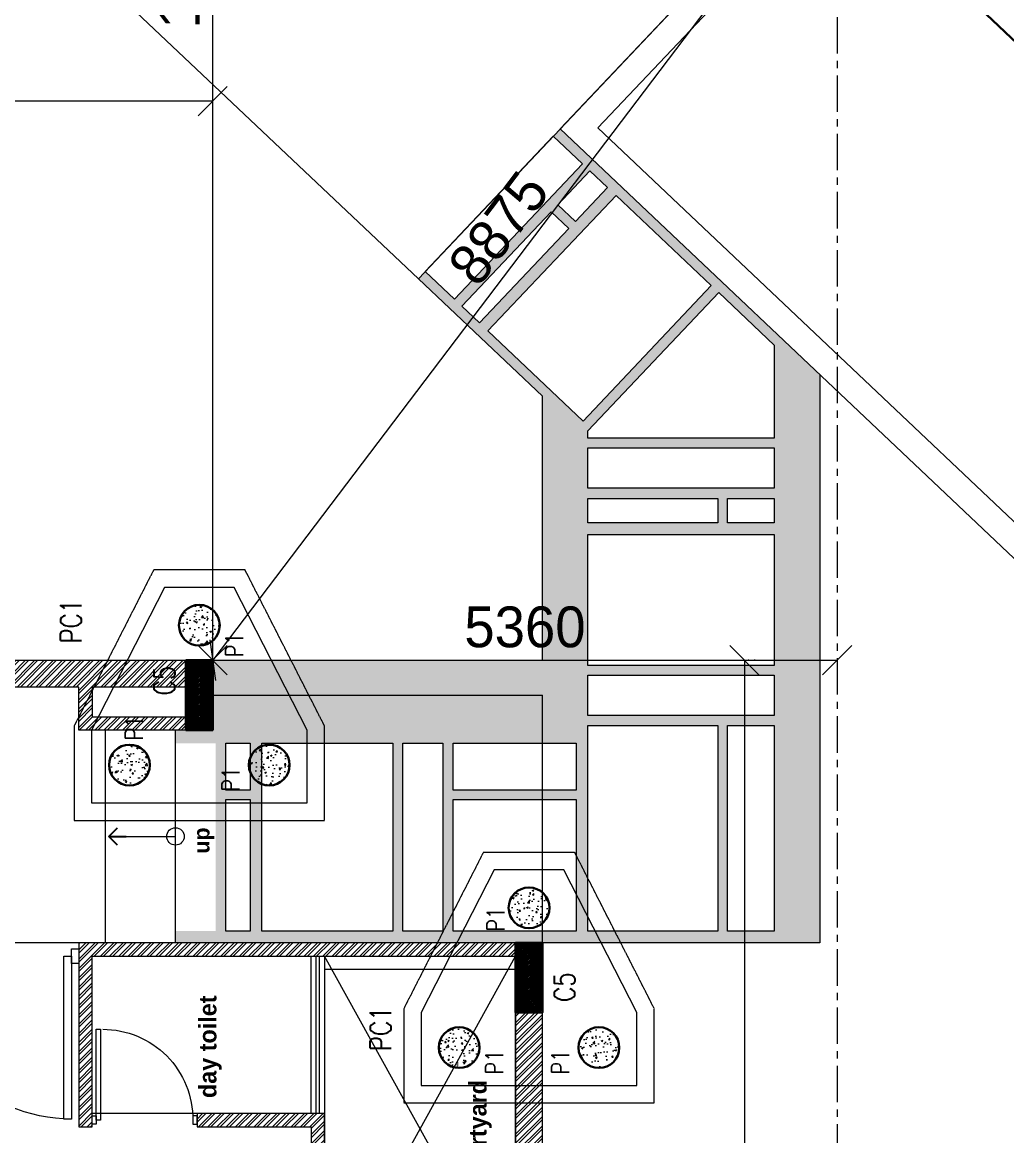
# Model space of a CAD drawing. Header units: metres. Extents: x 5205117 to 5948571, y 646915 to 1143748.
# Drawn here: x 5476949 to 5485399, y 1049253 to 1058810 of the extents above; entities that cross this region are included whole.
import ezdxf

# ---------------------------------------------------------------- set-up
doc = ezdxf.new("R2010")
doc.units = ezdxf.units.M
doc.header["$MEASUREMENT"] = 0
doc.header["$PDMODE"] = 35
doc.header["$PDSIZE"] = 10
for name, pattern in [('CENTER', [2, 1.25, -0.25, 0.25, -0.25]), ('DASHED', [0.75, 0.5, -0.25]), ('DOT2', [0.125, 0, -0.125]), ('HIDDEN', [0.375, 0.25, -0.125])]:
    doc.linetypes.add(name, pattern=pattern)
doc.layers.get('0').update_dxf_attribs({"color": 1, "linetype": 'DASHED', "lineweight": 30})
for name, color, linetype, lineweight in [('A-Center line', 1, 'CENTER', 9), ('dim start point', 10, 'Continuous', 0), ('L-Elevation 1', 63, 'Continuous', 13), ('S-COLUMN & WALL', 5, 'Continuous', 30), ('S-COLUMN_H', 250, 'Continuous', 0), ('S-FOUND-EXCAVATION', 253, 'HIDDEN', 0), ('S-FOUND-FOOTING', 7, 'Continuous', 15), ('S-PILE', 96, 'Continuous', 30), ('S-TEXT COL.', 1, 'Continuous', 0), ('S-TEXT PILE', 7, 'Continuous', 0), ('WALL', 7, 'Continuous', 30)]:
    doc.layers.add(name, color=color, linetype=linetype, lineweight=lineweight)
doc.layers.add('A-GF', color=8, linetype='Continuous', lineweight=0, transparency=0.5)
doc.styles.add('MtXpl_Century_Gothic', font='GOTHICB.TTF')
doc.styles.add('SETU 1', font='romans.shx', dxfattribs={"width": 0.8})
doc.styles.get("Standard").update_dxf_attribs({"font": 'GOTHIC.TTF'})
doc.dimstyles.get("Standard").update_dxf_attribs({"dimtxt": 2, "dimasz": 1, "dimexe": 0, "dimexo": 0, "dimgap": 0.1, "dimtad": 1, "dimdsep": 46, "dimtxsty": 'Standard', "dimblk": 'OBLIQUE', "dimcen": 0.1, "dimclrd": 256, "dimclre": 256, "dimclrt": 256, "dimadec": 0, "dimazin": 0, "dimtfac": 1, "dimtofl": 0, "dimtmove": 1, "dimatfit": 2, "dimldrblk": 'OPEN90', "dimfxl": 1, "dimtolj": 1, "dimtzin": 0, "dimlwd": -1, "dimlwe": -1, "dimarcsym": 0})

# ---------------------------------------------------------------- blocks, each defined once
blk = doc.blocks.new('_Oblique')
at = {"color": 0, "linetype": 'ByBlock', "lineweight": -2}
blk.add_line((-0.5, -0.5), (0.5, 0.5), dxfattribs=at)
blk = doc.blocks.new('_Open90')
at = {"color": 0, "linetype": 'ByBlock', "lineweight": -2}
for p, q in [((-0.5, 0.5), (0, 0)), ((0, 0), (-1, 0)), ((0, 0), (-0.5, -0.5))]:
    blk.add_line(p, q, dxfattribs=at)
blk = doc.blocks.new('P2')
at = {"layer": 'S-PILE', "lineweight": 0}
h = blk.add_hatch(dxfattribs=at)
h.set_pattern_fill('AR-CONC', color=256, scale=20)
h.set_pattern_definition([(49.99999999999999, (0, 0), (143.4520365201507, -12.55042699651902), [15, -165]), (355, (0, 0), (-27.7502667226, 150.4384267400024), [12, -132]), (100.45144446, (11.9543362, -1.0458688), (115.7017693454224, 137.8879981937259), [12.7480384, -140.2284224]), (46.18420000000001, (0, 40), (213.4482661343145, -33.10385615861531), [22.5, -247.5]), (96.63563549, (17.787349, 37.2413386), (186.9323891348457, 194.8237201549101), [19.1220684, -210.342752]), (351.1841639899999, (0, 40), (186.9323890109546, 194.823720053998), [18, -198.0000002]), (21, (20, 30), (119.3814104236923, -80.52377813306776), [15, -165]), (326.0000000000001, (20, 30), (48.66306638431634, 145.0300090093706), [12, -132]), (71.45144474, (29.9484508, 23.2896852), (168.0444753459942, 64.50623056127077), [12.748038, -140.2284224]), (37.50000000000001, (0, 0), (2.431971063458134, 66.5787707662623), [0, -130.4, 0, -134, 0, -132.5]), (7.499999999999999, (0, 0), (52.61390748842972, 78.88234237647205), [0, -76.39999999999999, 0, -127.4, 0, -50.5]), (327.5, (-44.6, 0), (106.7644872344818, -4.510974346875951), [0, -50, 0, -156, 0, -207]), (317.5, (-64.6, 0), (116.6372338684772, 20.02099646646354), [0, -65, 0, -103.6, 0, -147])])
edge = h.paths.add_edge_path()
edge.add_arc((0, 0), 175, 0, 360)
at = {"layer": 'S-PILE'}
blk.add_circle((0, 0), 175, dxfattribs=at)
blk = doc.blocks.new('*D794')
at = {"layer": 'Defpoints', "color": 0, "ltscale": 5, "transparency": 16777216}
for p in [(5478583.513258423, 1053334.562977357), (5483943.522512879, 1053334.562977357), (5483943.522512879, 1053334.562977357)]:
    blk.add_point(p, dxfattribs=at)
at = {"layer": 'dim start point', "color": 1, "ltscale": 5, "transparency": 16777216}
blk.add_line((5478583.513258423, 1053334.562977357), (5483943.522512879, 1053334.562977357), dxfattribs=at)
at = {"layer": 'dim start point', "color": 1, "ltscale": 5, "transparency": 16777216, "xscale": 250, "yscale": 250, "zscale": 250, "rotation": 180}
blk.add_blockref('_Oblique', (5478583.513258423, 1053334.562977357), dxfattribs=at)
at = {"layer": 'dim start point', "color": 1, "ltscale": 5, "transparency": 16777216, "xscale": 250, "yscale": 250, "zscale": 250}
blk.add_blockref('_Oblique', (5483943.522512879, 1053334.562977357), dxfattribs=at)
at = {"layer": 'dim start point', "color": 1, "ltscale": 5, "transparency": 16777216, "insert": (5481263.517885651, 1053618.366512367), "char_height": 350, "attachment_point": 5}
blk.add_mtext('\\A1;5360', dxfattribs=at)
blk = doc.blocks.new('*D796')
at = {"layer": 'Defpoints', "color": 0, "ltscale": 5, "transparency": 16777216}
for p in [(5478583.513258432, 1065479.585017895), (5478583.513258432, 1065479.585017895), (5478583.513258426, 1053334.562977359)]:
    blk.add_point(p, dxfattribs=at)
at = {"layer": 'dim start point', "color": 1, "ltscale": 5, "transparency": 16777216}
blk.add_line((5478583.513258432, 1053334.562977359), (5478583.513258432, 1065479.585017895), dxfattribs=at)
at = {"layer": 'dim start point', "linetype": 'DOT2', "ltscale": 5, "transparency": 16777216}
blk.add_line((5478583.513258426, 1053334.562977359), (5478583.513258432, 1053334.562977359), dxfattribs=at)
at = {"layer": 'dim start point', "color": 1, "ltscale": 5, "transparency": 16777216, "xscale": 250, "yscale": 250, "zscale": 250}
for p, rotation in [((5478583.513258432, 1065479.585017895), 90), ((5478583.513258432, 1053334.562977359), 270)]:
    blk.add_blockref('_Oblique', p, dxfattribs=dict(at, rotation=rotation))
at = {"layer": 'dim start point', "color": 1, "ltscale": 5, "transparency": 16777216, "insert": (5478299.709723421, 1059407.073997625), "char_height": 350, "attachment_point": 5, "rotation": 90}
blk.add_mtext('\\A1;12145', dxfattribs=at)
blk = doc.blocks.new('*D797')
at = {"layer": 'Defpoints', "color": 0, "ltscale": 5, "transparency": 16777216}
for p in [(5483943.5380336, 1060407.581682744), (5478583.513258422, 1053334.562977356), (5478583.513258423, 1053334.562977356)]:
    blk.add_point(p, dxfattribs=at)
at = {"layer": 'dim start point', "color": 1, "ltscale": 5, "transparency": 16777216}
blk.add_line((5483943.5380336, 1060407.581682744), (5478583.513258423, 1053334.562977356), dxfattribs=at)
at = {"layer": 'dim start point', "linetype": 'DOT2', "ltscale": 5, "transparency": 16777216}
blk.add_line((5478583.513258422, 1053334.562977356), (5478583.513258423, 1053334.562977356), dxfattribs=at)
at = {"layer": 'dim start point', "color": 1, "ltscale": 5, "transparency": 16777216, "xscale": 250, "yscale": 250, "zscale": 250}
for p, rotation in [((5483943.5380336, 1060407.581682744), 52.84468175617247), ((5478583.513258423, 1053334.562977356), 232.8446817561725)]:
    blk.add_blockref('_Oblique', p, dxfattribs=dict(at, rotation=rotation))
at = {"layer": 'dim start point', "color": 1, "ltscale": 5, "transparency": 16777216, "insert": (5481037.333896951, 1057042.483354028), "char_height": 350, "attachment_point": 5, "rotation": 52.84468175617248}
blk.add_mtext('\\A1;8875', dxfattribs=at)
blk = doc.blocks.new('*D798')
at = {"layer": 'Defpoints', "color": 0, "ltscale": 5, "transparency": 16777216}
for p in [(5468483.513258426, 1058133.101481391), (5468483.513258426, 1057593.965949505), (5478583.513258432, 1057593.965949505)]:
    blk.add_point(p, dxfattribs=at)
at = {"layer": 'dim start point', "linetype": 'DOT2', "ltscale": 5, "transparency": 16777216}
for p, q in [((5468483.513258426, 1057593.965949505), (5468483.513258426, 1058133.101481391)), ((5478583.513258432, 1057593.965949505), (5478583.513258432, 1058133.101481391))]:
    blk.add_line(p, q, dxfattribs=at)
at = {"layer": 'dim start point', "color": 1, "ltscale": 5, "transparency": 16777216}
blk.add_line((5478583.513258432, 1058133.101481391), (5468483.513258426, 1058133.101481391), dxfattribs=at)
at = {"layer": 'dim start point', "color": 1, "ltscale": 5, "transparency": 16777216, "xscale": 250, "yscale": 250, "zscale": 250, "rotation": 180}
blk.add_blockref('_Oblique', (5468483.513258426, 1058133.101481391), dxfattribs=at)
at = {"layer": 'dim start point', "color": 1, "ltscale": 5, "transparency": 16777216, "xscale": 250, "yscale": 250, "zscale": 250}
blk.add_blockref('_Oblique', (5478583.513258432, 1058133.101481391), dxfattribs=at)
at = {"layer": 'dim start point', "color": 1, "ltscale": 5, "transparency": 16777216, "insert": (5473533.513258429, 1058416.905016402), "char_height": 350, "attachment_point": 5}
blk.add_mtext('\\A1;10100', dxfattribs=at)
blk = doc.blocks.new('*D809')
at = {"layer": 'Defpoints', "color": 0, "ltscale": 5, "transparency": 16777216}
for p in [(5483263.570157437, 1053334.562977357), (5483146.956421428, 1035264.562977357), (5483263.570157437, 1035264.562977357)]:
    blk.add_point(p, dxfattribs=at)
at = {"layer": 'dim start point', "linetype": 'DOT2', "ltscale": 5, "transparency": 16777216}
for p, q in [((5483263.570157437, 1053334.562977357), (5483146.956421428, 1053334.562977357)), ((5483263.570157437, 1035264.562977357), (5483146.956421428, 1035264.562977357))]:
    blk.add_line(p, q, dxfattribs=at)
at = {"layer": 'dim start point', "color": 1, "ltscale": 5, "transparency": 16777216}
blk.add_line((5483146.956421428, 1053334.562977357), (5483146.956421428, 1035264.562977357), dxfattribs=at)
at = {"layer": 'dim start point', "color": 1, "ltscale": 5, "transparency": 16777216, "xscale": 250, "yscale": 250, "zscale": 250}
for p, rotation in [((5483146.956421428, 1053334.562977357), 90), ((5483146.956421428, 1035264.562977357), 270)]:
    blk.add_blockref('_Oblique', p, dxfattribs=dict(at, rotation=rotation))
at = {"layer": 'dim start point', "color": 1, "ltscale": 5, "transparency": 16777216, "insert": (5482863.152886418, 1044299.562977355), "char_height": 350, "attachment_point": 5, "rotation": 90}
blk.add_mtext('\\A1;18070', dxfattribs=at)

msp = doc.modelspace()

# ---------------------------------------------------------------- hatches: boundary and pattern name
at = {"layer": 'A-GF', "ltscale": 10}
h = msp.add_hatch(dxfattribs=at)
h.set_pattern_fill('GRAVEL', color=256, scale=150)
h.set_pattern_definition([(228.012787504, (2514516.864659753, -20098.11963518173), (-1200.000000000009, -1350), [20.1804, -1997.863207061055]), (184.969740728, (2514503.364659753, -20113.11963518173), (1799.999999999996, 150.0000000000053), [34.6302, -3428.388714184499]), (132.510447078, (2514468.864659753, -20116.11963518173), (1500.000000000018, -1649.99999999998), [24.4182, -2417.404889414955]), (267.273689006, (2514410.364659753, -20153.61963518173), (150.0000000000036, 3000.000000000003), [31.53569999999997, -3122.033706244348]), (292.833654178, (2514408.864659753, -20185.11963506253), (-749.9999999999982, 1800.000000000004), [30.92324999999998, -3061.405969213242]), (357.273689006, (2514420.864659753, -20213.61963506253), (-3000.000000000003, 150.0000000000038), [31.53569999999997, -3122.033706244348]), (37.6942404667, (2514452.364659753, -20215.11963506253), (-1950, -1499.999999999996), [41.70434999999999, -4128.727282337401]), (72.2553283749, (2514485.364659753, -20189.61963518173), (1050.000000000004, 3300), [39.37319999999995, -3897.948224522007]), (121.429565615, (2514497.364659753, -20152.11963518173), (-1200.000000000003, 1949.999999999998), [31.6425, -3132.61096645935]), (175.236358309, (2514480.864659753, -20125.11963518173), (1649.999999999997, -150.0000000000057), [36.12479999999999, -1770.114386818845]), (222.397437798, (2514444.864659753, -20122.11963518173), (-1799.999999999994, -1649.999999999996), [46.71720000000001, -4625.006250719235]), (138.814074834, (2514558.864659753, -20155.11963518173), (-1050.000000000005, 899.9999999999999), [15.94514999999998, -1578.576721910204]), (171.46923439, (2514546.864660706, -20144.61963506253), (1950, -299.9999999999993), [30.33555, -3003.22671242355]), (225, (2514516.864659753, -20140.11963518173), (-1.665334536937735e-14, -149.9999999999899), [21.21315, -190.918884355965]), (203.198590514, (2514506.364659753, -20122.11963518173), (749.9999999999983, 299.9999999999962), [11.4237, -1130.942265879585]), (291.801409486, (2514495.864659753, -20126.61963518173), (-149.9999999999526, 450.0000000000154), [16.15544999999999, -791.6192710701749]), (30.96375653209999, (2514501.864659753, -20141.61963518173), (450.000000000008, 299.9999999999969), [26.23935, -848.403434226795]), (161.565051177, (2514524.364659753, -20128.11963518173), (300.0000000000017, -149.9999999999965), [18.97364999999998, -455.3679990252596]), (16.389540334, (2514408.864659753, -20126.61963518173), (1499.999999999995, 450.0000000000065), [26.57999999999999, -2631.426772000409]), (70.3461759419, (2514434.364659753, -20119.11963506253), (-600.000000000183, -1650.00000000051), [22.29915, -2207.61116209785]), (293.198590514, (2514524.364659753, -20098.11963518173), (-299.9999999999956, 749.9999999999986), [22.84725, -1119.518715879585]), (343.610459666, (2514533.364659753, -20119.11963506253), (-1499.999999999995, 450.0000000000065), [26.57999999999998, -2631.426772000347]), (339.44395478, (2514408.864659753, -20219.61963518173), (-750.0000000000055, 300.0000000000036), [25.63199999999998, -1255.968561797624]), (294.775140569, (2514432.864659753, -20228.61963506253), (-750.0000000000008, 1650), [21.4767, -2126.1964594914]), (66.8014094864, (2514525.864659753, -20248.11963518173), (299.9999999999972, 749.9999999999955), [22.84725, -1119.518715879585]), (17.3540246363, (2514534.864659753, -20227.11963506253), (-1949.999999999996, -599.9999999999944), [25.14465, -2489.313542136]), (69.44395478040002, (2514452.364659753, -20248.11963518173), (-300.000000000001, -749.9999999999932), [12.81599999999999, -1268.784561797624]), (101.309932474, (2514516.864659753, -20248.11963518173), (-149.9999999999945, 600.0000000000018), [7.6485, -757.20442703892]), (165.963756532, (2514515.364659753, -20240.61963506253), (449.9999999999938, -150.0000000000002), [30.92325, -587.542593842655]), (186.009005957, (2514485.364659753, -20233.11963518173), (1500.000000000007, 149.9999999999975), [28.6575, -2837.08847618142]), (303.690067526, (2514501.864659753, -20155.11963518173), (-149.9999999999981, 299.9999999999979), [21.63329999999998, -519.1993913195995]), (353.157226587, (2514513.864659753, -20173.11963506253), (2550.000000000002, -300.0000000000079), [37.7691, -3739.134393604245]), (60.9453959009, (2514551.364659753, -20177.61963518173), (-599.9999999999964, -1049.999999999997), [15.4434, -1528.90112114805]), (90, (2514558.864659753, -20164.11963518173), (-150, 150), [9, -141]), (120.256437164, (2514482.364659753, -20228.61963506253), (600.0000000000014, -1050.000000000001), [20.8386, -2063.02799841747]), (48.01278750420001, (2514471.864659753, -20210.61963506253), (1200, 1349.999999999996), [40.3608, -1977.682807061055]), (0, (2514498.864659753, -20180.61963518173), (150, 150), [39, -111]), (325.3048464690001, (2514537.864659753, -20180.61963518173), (1500.000000000021, -1049.999999999974), [23.71709999999998, -2347.991145126297]), (254.054604099, (2514557.364659753, -20194.11963518173), (-150.0000000000057, -600.0000000000007), [21.8403, -1070.176183392075]), (207.645975364, (2514551.364659753, -20215.11963506253), (-2849.999999999993, -1500.000000000007), [35.55975000000001, -3520.42112733891]), (175.42607874, (2514519.864659753, -20231.61963518173), (-1949.999999999993, 150.0000000000002), [37.61985, -3724.361011195335])])
h.paths.add_polyline_path([(5483793.483967271, 1055786.120963854), (5481565.404250588, 1057894.453017397), (5481507.009595361, 1057832.741689725), (5481758.098182168, 1057595.147842927), (5480658.277930703, 1056432.887034459), (5480407.20257422, 1056670.468361778), (5480348.80789515, 1056608.757010503), (5481413.513258424, 1055601.274169488), (5481413.513258424, 1053334.562977357), (5478583.513258424, 1053334.562977357), (5478583.513258424, 1052734.562977357), (5478263.513258424, 1052734.562977357), (5478263.513258424, 1052622.13403253), (5478609.200203385, 1052622.13403253), (5478609.181989159, 1051009.242567224), (5478263.513258424, 1051009.242567224), (5478263.513258424, 1050909.562977357), (5481413.513258424, 1050909.562977357), (5483793.483967271, 1050909.562977357)])
h.paths.add_polyline_path([(5481803.427558389, 1055156.629321856), (5483403.569668259, 1055156.611100716), (5483403.569668259, 1054810.933266205), (5481803.427558389, 1054810.951481147)], flags=16)
h.paths.add_polyline_path([(5481803.427558389, 1055240.318928046), (5481803.427558389, 1055303.175333185), (5482926.26698729, 1056489.762196345), (5483403.569668259, 1056038.112117691), (5483403.569668259, 1055240.300712986)], flags=16)
h.paths.add_polyline_path([(5481763.299955811, 1055387.254347725), (5480946.133797135, 1056160.501962943), (5482045.954054322, 1057322.762767119), (5482863.12020823, 1056549.515156192)], flags=16)
h.paths.add_polyline_path([(5481803.749604668, 1054724.016255183), (5482920.316195931, 1054723.997986121), (5482920.327404466, 1054514.634802861), (5481803.760812249, 1054514.653071923)], flags=16)
h.paths.add_polyline_path([(5481803.427558389, 1054414.650298638), (5483403.569668259, 1054414.632077498), (5483403.569668259, 1053289.611014886), (5481803.427558389, 1053289.629229827)], flags=16)
h.paths.add_polyline_path([(5480873.725203957, 1056229.477764888), (5480721.645228829, 1056373.368779821), (5481489.095197167, 1057184.381418628), (5481641.175171342, 1057040.490403814)], flags=16)
h.paths.add_polyline_path([(5483001.48633429, 1054724.007120652), (5483403.569668259, 1054724.007120652), (5483403.569668259, 1054514.649910135), (5483001.48633429, 1054514.649910135)], flags=16)
h.paths.add_polyline_path([(5481803.427558389, 1053205.939623756), (5483403.569668259, 1053205.921402616), (5483403.569668259, 1052860.243567986), (5481803.427558389, 1052860.261783046)], flags=16)
h.paths.add_polyline_path([(5481696.946218934, 1057099.451089425), (5481544.878286805, 1057243.34614007), (5481821.237536874, 1057535.401908679), (5481973.305469003, 1057391.506858034)], flags=16)
h.paths.add_polyline_path([(5481803.749604668, 1052773.326557083), (5482920.316195931, 1052773.308287902), (5482920.316195931, 1051009.544708175), (5481803.749604668, 1051009.562977357)], flags=16)
h.paths.add_polyline_path([(5481703.752465691, 1052622.13403253), (5481703.752465691, 1052220.050699277), (5480646.816047158, 1052220.050699277), (5480646.816047158, 1052622.13403253)], flags=16)
h.paths.add_polyline_path([(5480559.889902558, 1052622.13403253), (5480559.871686425, 1051009.242567224), (5480214.193846192, 1051009.242567224), (5480214.212067094, 1052622.13403253)], flags=16)
h.paths.add_polyline_path([(5483001.48633429, 1052773.317422552), (5483403.569668259, 1052773.317422552), (5483403.569668259, 1051009.544708175), (5483001.48633429, 1051009.544708175)], flags=16)
h.paths.add_polyline_path([(5480130.522454705, 1052622.13403253), (5480130.504240479, 1051009.242567224), (5479005.483170953, 1051009.242567224), (5479005.501391854, 1052622.13403253)], flags=16)
h.paths.add_polyline_path([(5481703.752465691, 1052138.880560202), (5481703.734196153, 1051009.564613743), (5480646.806911912, 1051009.564613743), (5480646.825182404, 1052138.880560202)], flags=16)
h.paths.add_polyline_path([(5478905.483559098, 1052622.13403253), (5478905.483559098, 1052220.050699277), (5478696.126348939, 1052220.050699277), (5478696.126348939, 1052622.13403253)], flags=16)
h.paths.add_polyline_path([(5478905.498667207, 1052138.89176826), (5478905.480397668, 1051009.575821919), (5478696.117214646, 1051009.564613743), (5478696.135483231, 1052138.880560202)], flags=16)
at = {"layer": 'A-GF', "ltscale": 5}
h = msp.add_hatch(dxfattribs=at)
h.set_pattern_fill('ANSI32', color=256, scale=150)
h.set_pattern_definition([(45.00000000000003, (1613796.588043014, 637511.844086546), (-39.77475644174334, 39.77475644174326), []), (45.00000000000003, (1613823.104547264, 637511.844086546), (-39.77475644174334, 39.77475644174326), [])])
h.paths.add_polyline_path([(5468713.513258424, 1050679.562977357), (5473303.513258424, 1050679.562977357), (5473303.513258424, 1050909.562977357), (5470703.513258424, 1050909.562977357), (5470703.513258424, 1054604.562977356), (5470588.513258424, 1054604.562977356), (5470588.513258424, 1052039.562977356), (5470473.513258424, 1052039.562977357), (5470473.513258424, 1050909.562977356), (5468713.513258424, 1050909.562977357), (5468713.513258424, 1051809.562977357), (5469323.513258424, 1051809.562977357), (5469323.513258424, 1052039.562977357), (5468713.513258424, 1052039.562977357), (5468713.513258424, 1054489.562977356), (5469738.513258424, 1054489.562977356), (5469738.513258424, 1054604.562977356), (5468713.513258424, 1054604.562977356), (5468713.513258424, 1056204.562977356), (5470588.513258424, 1056204.562977357), (5470588.513258424, 1055604.562977356), (5470703.513258424, 1055604.562977357), (5470703.513258424, 1056434.562977356), (5468483.513258424, 1056434.562977356), (5468483.513258424, 1047599.562977357), (5472778.513258424, 1047599.562977357), (5472778.513258424, 1047829.562977357), (5468713.513258424, 1047829.562977357)])
h.paths.add_polyline_path([(5469198.513258424, 1038449.562977357), (5469198.513258424, 1041369.562977357), (5468713.513258424, 1041369.562977357), (5468713.513258424, 1038449.562977357)], flags=16)
h.paths.add_polyline_path([(5468483.513258424, 1041599.562977357), (5468483.513258424, 1038219.562977357), (5469313.513258424, 1038219.562977357), (5469313.513258424, 1041599.562977357)])
h.paths.add_polyline_path([(5468968.513258424, 1037224.562977357), (5468713.513258424, 1037224.562977357), (5468713.513258424, 1037804.562977357), (5468968.513258424, 1037804.562977357)], flags=16)
h.paths.add_polyline_path([(5468483.513258424, 1037919.562977357), (5469083.513258424, 1037919.562977357), (5469083.513258424, 1036994.562977357), (5468483.513258424, 1036994.562977357)])
h.paths.add_polyline_path([(5472593.513258424, 1037804.562977357), (5472848.513258424, 1037804.562977357), (5472848.513258424, 1037224.562977357), (5472593.513258424, 1037224.562977357)], flags=16)
h.paths.add_polyline_path([(5473078.513258424, 1036994.562977357), (5472478.513258424, 1036994.562977357), (5472478.513258424, 1037919.562977357), (5473078.513258424, 1037919.562977357)], flags=17)
h.paths.add_polyline_path([(5474533.513258424, 1038449.562977357), (5472248.513258424, 1038449.562977357), (5472248.513258424, 1038219.562977357), (5474303.513258424, 1038219.562977357), (5474303.513258424, 1035264.562977357), (5474903.513258424, 1035264.562977357), (5474903.513258424, 1035979.562977357), (5474533.513258424, 1035979.562977357)])
h.paths.add_polyline_path([(5474788.513258424, 1035494.562977357), (5474788.513258424, 1035864.562977357), (5474533.513258424, 1035864.562977357), (5474533.513258424, 1035494.562977357)], flags=16)
h.paths.add_polyline_path([(5478353.513258424, 1039769.562977357), (5480283.513258423, 1039769.562977359), (5480283.513258423, 1039654.562977359), (5478468.513258424, 1039654.562977357), (5478468.513258424, 1037609.562977357), (5480383.513258424, 1037609.562977356), (5480383.513258424, 1037494.562977356), (5479808.513258424, 1037494.562977356), (5479808.513258424, 1035494.562977357), (5481183.513258424, 1035494.562977357), (5481183.513258424, 1038332.062977356), (5481413.513258424, 1038332.062977356), (5481413.513258424, 1035264.562977357), (5477983.513258423, 1035264.562977357), (5477983.513258423, 1035979.562977357), (5478353.513258424, 1035979.562977357), (5478353.513258424, 1036694.562977357), (5478468.513258424, 1036694.562977357), (5478468.513258424, 1035494.562977357), (5479693.513258424, 1035494.562977357), (5479693.513258424, 1037494.562977356), (5478353.513258424, 1037494.562977357)])
h.paths.add_polyline_path([(5478098.513258423, 1035494.562977357), (5478098.513258423, 1035864.562977357), (5478353.513258423, 1035864.562977357), (5478353.513258423, 1035494.562977357)], flags=16)
h.paths.add_polyline_path([(5474303.513258424, 1048429.562977357), (5474303.513258424, 1047599.562977357), (5475933.513258424, 1047599.562977357), (5475933.513258424, 1048429.562977357)])
h.paths.add_polyline_path([(5477548.513258424, 1048429.562977357), (5477433.513258424, 1048429.562977357), (5477433.513258424, 1047599.562977357), (5481413.513258424, 1047599.562977357), (5481413.513258424, 1050909.562977357), (5477433.513258424, 1050909.562977357), (5477433.513258424, 1049329.562977357), (5477548.513258424, 1049329.562977357), (5477548.513258424, 1050794.562977357), (5481183.513258424, 1050794.562977357), (5481183.513258424, 1047829.562977357), (5479543.513258424, 1047829.562977357), (5479543.513258424, 1049444.562977357), (5478448.513258424, 1049444.562977357), (5478448.513258424, 1049329.562977357), (5479428.513258424, 1049329.562977357), (5479428.513258424, 1047829.562977357), (5477548.513258424, 1047829.562977357)])
h.paths.add_polyline_path([(5475703.513258424, 1048199.562977357), (5475703.513258424, 1047714.562977357), (5474533.513258424, 1047714.562977357), (5474533.513258424, 1048199.562977357)], flags=16)
h.paths.add_polyline_path([(5477548.513258424, 1053104.562977357), (5477548.513258424, 1052849.562977357), (5478353.513258423, 1052849.562977357), (5478353.513258423, 1053104.562977357)], flags=16)
h.paths.add_polyline_path([(5475933.513258424, 1052734.562977357), (5475333.513258424, 1052734.562977357), (5475333.513258424, 1053334.562977357), (5478583.513258423, 1053334.562977357), (5478583.513258423, 1052734.562977357), (5477433.513258424, 1052734.562977357), (5477433.513258424, 1053104.562977357), (5475933.513258424, 1053104.562977357)])
h.paths.add_polyline_path([(5475703.513258424, 1053104.562977357), (5475448.513258424, 1053104.562977357), (5475448.513258424, 1052849.562977357), (5475703.513258424, 1052849.562977357)], flags=16)
h.paths.add_polyline_path([(5475933.513258424, 1050679.562977357), (5474303.513258424, 1050679.562977357), (5474303.513258424, 1055604.562977356), (5473933.513258424, 1055604.562977356), (5473933.513258424, 1056434.562977356), (5474533.513258424, 1056434.562977356), (5474533.513258424, 1050909.562977357), (5475933.513258424, 1050909.562977357)])
h.paths.add_polyline_path([(5474048.513258424, 1055834.562977356), (5474048.513258424, 1056204.562977356), (5474303.513258424, 1056204.562977356), (5474303.513258424, 1055834.562977356)], flags=16)
h.paths.add_polyline_path([(5472778.513258424, 1049554.562977357), (5469813.513258424, 1049554.562977357), (5469813.513258424, 1048954.562977357), (5472778.513258424, 1048954.562977357)], flags=17)
h.paths.add_polyline_path([(5472548.513258424, 1049439.562977357), (5470043.513258424, 1049439.562977357), (5470043.513258424, 1049069.562977357), (5472548.513258424, 1049069.562977357)], flags=16)
h.paths.add_polyline_path([(5474533.513258424, 1040769.562977356), (5474533.513258423, 1041369.562977357), (5478353.513258424, 1041369.562977357), (5478353.513258424, 1040769.562977357), (5478583.513258424, 1040769.562977357), (5478583.513258424, 1041369.562977357), (5481183.513258424, 1041369.562977357), (5481183.513258424, 1040769.562977357), (5481413.513258424, 1040769.562977357), (5481413.513258424, 1041599.562977357), (5474303.513258423, 1041599.562977357), (5474303.513258424, 1040769.562977356)])
h.paths.add_polyline_path([(5481413.513258423, 1038932.062977356), (5481413.513258423, 1039769.562977356), (5481183.513258424, 1039769.562977356), (5481183.513258424, 1038932.062977356)], flags=17)
at = {"layer": 'A-GF', "ltscale": 100}
h = msp.add_hatch(dxfattribs=at)
h.set_pattern_fill('ANSI31', color=256, scale=75.00000000000001, angle=180)
h.set_pattern_definition([(224.9999999999999, (1771839.866580646, 846817.7886967286), (6.629126073623887, -6.629126073623883), [])])
h.paths.add_polyline_path([(5478353.513258423, 1052734.562977356), (5478353.513258423, 1053334.562977356), (5478583.513258423, 1053334.562977357), (5478583.513258423, 1052734.562977357)])
h.paths.add_polyline_path([(5481413.513258423, 1041369.562977356), (5481413.513258423, 1041599.562977356), (5480813.513258423, 1041599.562977356), (5480813.513258423, 1041369.562977356)])
h.paths.add_polyline_path([(5480813.513258423, 1035264.562977356), (5480813.513258423, 1035494.562977356), (5481413.513258423, 1035494.562977356), (5481413.513258423, 1035264.562977356)])
h.paths.add_polyline_path([(5474303.513258423, 1035264.562977356), (5474533.513258423, 1035264.562977356), (5474533.513258424, 1036094.562977356), (5474303.513258424, 1036094.562977356)])
h.paths.add_polyline_path([(5473933.513258424, 1038219.562977356), (5473933.513258424, 1038449.562977356), (5474533.513258424, 1038449.562977357), (5474533.513258424, 1038219.562977357)])
h.paths.add_polyline_path([(5468483.513258424, 1038219.562977356), (5468483.513258424, 1038449.562977356), (5469313.513258424, 1038449.562977357), (5469313.513258424, 1038219.562977357)])
h.paths.add_polyline_path([(5474303.513258424, 1048429.562977357), (5474533.513258424, 1048429.562977357), (5474533.513258424, 1047599.562977357), (5474303.513258424, 1047599.562977357)])
h.paths.add_polyline_path([(5480813.513258424, 1047599.562977357), (5480813.513258424, 1047829.562977357), (5481413.513258424, 1047829.562977357), (5481413.513258424, 1047599.562977357)])
h.paths.add_polyline_path([(5481183.513258424, 1050909.562977356), (5481413.513258424, 1050909.562977356), (5481413.513258424, 1050309.562977356), (5481183.513258424, 1050309.562977356)])
h.paths.add_polyline_path([(5468483.513258424, 1052409.562977357), (5468713.513258424, 1052409.562977357), (5468713.513258424, 1051809.562977357), (5468483.513258424, 1051809.562977357)])
h.paths.add_polyline_path([(5468483.513258424, 1048429.562977357), (5468713.513258424, 1048429.562977357), (5468713.513258424, 1047599.562977357), (5468483.513258424, 1047599.562977357)])
h.paths.add_polyline_path([(5468483.513258424, 1056434.562977356), (5468713.513258424, 1056434.562977356), (5468713.513258424, 1055834.562977356), (5468483.513258424, 1055834.562977356)])
h.paths.add_polyline_path([(5474533.513258424, 1056434.562977356), (5474533.513258424, 1056204.562977356), (5473933.513258424, 1056204.562977356), (5473933.513258424, 1056434.562977356)])
h.paths.add_polyline_path([(5474303.513258424, 1051279.562977357), (5474533.513258424, 1051279.562977357), (5474533.513258424, 1050679.562977357), (5474303.513258424, 1050679.562977357)])
h.paths.add_polyline_path([(5475933.513258424, 1053334.055524636), (5475333.513258424, 1053334.055524636), (5475333.513258424, 1053104.055524636), (5475933.513258424, 1053104.055524636)])
h.paths.add_polyline_path([(5474303.513258424, 1040769.562977356), (5474303.513258424, 1041599.562977357), (5474533.513258424, 1041599.562977357), (5474533.513258424, 1040769.562977356)])
h.paths.add_polyline_path([(5468713.513258424, 1041599.562977357), (5468713.513258424, 1040769.562977357), (5468483.513258424, 1040769.562977357), (5468483.513258424, 1041599.562977357)])
h.paths.add_polyline_path([(5478353.513258423, 1035264.562977356), (5478353.513258423, 1035494.562977356), (5478953.513258423, 1035494.562977357), (5478953.513258423, 1035264.562977357)])
h.paths.add_polyline_path([(5478353.513258424, 1041369.562977356), (5478353.513258424, 1041599.562977356), (5478953.513258424, 1041599.562977357), (5478953.513258424, 1041369.562977357)])
h.paths.add_polyline_path([(5477433.513258424, 1047599.562977356), (5477433.513258424, 1047829.562977356), (5478033.513258424, 1047829.562977357), (5478033.513258424, 1047599.562977357)])
at = {"layer": 'S-COLUMN_H'}
h = msp.add_hatch(color=256, dxfattribs=at)
h.dxf.hatch_style = 1
h.paths.add_polyline_path([(5478583.513258423, 1053334.562977357), (5478353.513258423, 1053334.562977357), (5478353.513258423, 1052734.562977357), (5478583.513258423, 1052734.562977357)])
h = msp.add_hatch(color=256, dxfattribs=at)
h.dxf.hatch_style = 1
h.paths.add_polyline_path([(5481413.513258422, 1050909.562977357), (5481183.513258422, 1050909.562977357), (5481183.513258422, 1050309.562977357), (5481413.513258422, 1050309.562977357)])

# ---------------------------------------------------------------- linework, layer by layer
at = {"layer": 'A-Center line', "ltscale": 250}
msp.add_line((5483943.522512879, 1068353.512279649), (5483943.522512879, 1009894.100999238), dxfattribs=at)
at = {"layer": 'A-GF', "ltscale": 10}
for p, q in [((5478583.513258423, 1053034.562977357), (5481413.513258424, 1053034.562977357)), ((5481413.513258424, 1050909.562977357), (5481413.513258424, 1053034.562977357)), ((5477663.513258424, 1050909.562977357), (5477663.513258424, 1052734.562977357)), ((5477663.513258424, 1050909.562977357), (5477663.513258424, 1052734.562977357)), ((5478263.513258424, 1050909.562977357), (5478263.513258424, 1052734.562977357)), ((5478448.513258424, 1049422.509618832), (5478413.066616947, 1049422.509618832)), ((5478413.066616947, 1049422.509618832), (5478413.066616947, 1049351.616335881)), ((5478448.513258424, 1049351.616335881), (5478448.513258424, 1049422.509618832)), ((5478413.066616947, 1049351.616335881), (5478448.513258424, 1049351.616335881))]:
    msp.add_line(p, q, dxfattribs=at)
at = {"layer": 'A-GF', "ltscale": 5}
for p, q in [((5477433.513258424, 1050909.562977357), (5475933.513258424, 1050909.562977357)), ((5479471.013258424, 1049444.562977357), (5479471.013258424, 1050794.562977357)), ((5479501.013258424, 1049444.562977357), (5479501.013258424, 1050794.562977357)), ((5481183.513258424, 1047829.562977357), (5479543.513258424, 1050794.562977357)), ((5479543.513258424, 1047829.562977357), (5481183.513258424, 1050794.562977357)), ((5478448.513258424, 1049444.562977357), (5477548.513258424, 1049444.562977357))]:
    msp.add_line(p, q, dxfattribs=at)
at = {"layer": 'A-GF', "ltscale": 10}
for points in [[(5477772.588263955, 1059046.517880959), (5480348.80789515, 1056608.757010503), (5483943.493079629, 1060407.61138205)], [(5483785.493968453, 1060240.620065612), (5481565.404250588, 1057894.453017397), (5505098.558343377, 1035626.083207054)], [(5483952.457299676, 1060082.630168123), (5481890.447217431, 1057903.503037018), (5505256.630663361, 1035793.133641882)], [(5478583.513258424, 1053334.562977357), (5481413.513258424, 1053334.562977357), (5481413.513258424, 1055601.274169488), (5480348.80789515, 1056608.757010503)], [(5483793.483967271, 1055786.120963854), (5483793.483967271, 1050909.562977357), (5481413.513258424, 1050909.562977357)]]:
    msp.add_lwpolyline(points, dxfattribs=at)
for points in [[(5481758.098182168, 1057595.147842927), (5480658.277930703, 1056432.887034459), (5480407.192647424, 1056670.477754636), (5481507.01290461, 1057832.738558693)], [(5481544.878286805, 1057243.34614007), (5481821.237536874, 1057535.401908679), (5481973.305469003, 1057391.506858034), (5481696.946218934, 1057099.451089425)], [(5482863.12020823, 1056549.515156192), (5481763.299955811, 1055387.254347725), (5480946.133797135, 1056160.501962943), (5482045.954054322, 1057322.762767119)], [(5480721.645228829, 1056373.368779821), (5481489.095197167, 1057184.381418628), (5481641.175171342, 1057040.490403814), (5480873.725203957, 1056229.477764888)], [(5483403.569668259, 1055240.300712986), (5481803.427558389, 1055240.318928046), (5481803.427558389, 1055303.175333185), (5482926.26698729, 1056489.762196345), (5483403.569668259, 1056038.112117691)], [(5483403.569668259, 1054810.933266205), (5481803.427558389, 1054810.951481147), (5481803.427558389, 1055156.629321856), (5483403.569668259, 1055156.611100716)], [(5481803.749604668, 1054724.016255183), (5482920.316195931, 1054723.997986121), (5482920.327404466, 1054514.634802861), (5481803.760812249, 1054514.653071923)], [(5483001.48633429, 1054724.007120652), (5483403.569668259, 1054724.007120652), (5483403.569668259, 1054514.649910135), (5483001.48633429, 1054514.649910135)], [(5483403.569668259, 1053289.611014886), (5481803.427558389, 1053289.629229827), (5481803.427558389, 1054414.650298638), (5483403.569668259, 1054414.632077498)], [(5483403.569668259, 1052860.243567986), (5481803.427558389, 1052860.261783046), (5481803.427558389, 1053205.939623756), (5483403.569668259, 1053205.921402616)], [(5481803.749604668, 1052773.326557083), (5482920.316195931, 1052773.308287902), (5482920.316195931, 1051009.544708175), (5481803.749604668, 1051009.562977357)], [(5483001.48633429, 1052773.317422552), (5483403.569668259, 1052773.317422552), (5483403.569668259, 1051009.544708175), (5483001.48633429, 1051009.544708175)], [(5480130.522454705, 1052622.13403253), (5480130.504240479, 1051009.242567224), (5479005.483170953, 1051009.242567224), (5479005.501391854, 1052622.13403253)], [(5480559.889902558, 1052622.13403253), (5480559.871686425, 1051009.242567224), (5480214.193846192, 1051009.242567224), (5480214.212067094, 1052622.13403253)], [(5480646.816047158, 1052220.050699277), (5480646.816047158, 1052622.13403253), (5481703.752465691, 1052622.13403253), (5481703.752465691, 1052220.050699277)], [(5478696.117214646, 1051009.564613743), (5478696.135483231, 1052138.880560202), (5478905.498667207, 1052138.89176826), (5478905.480397668, 1051009.575821919)], [(5480646.806911912, 1051009.564613743), (5480646.825182404, 1052138.880560202), (5481703.752465691, 1052138.880560202), (5481703.734196153, 1051009.564613743)], [(5477433.513258424, 1050731.02131069), (5477369.971591757, 1050731.02131069), (5477369.971591757, 1050858.104644023), (5477433.513258424, 1050858.104644023)], [(5477369.971591757, 1049396.64631069), (5477306.42992509, 1049396.64631069), (5477306.42992509, 1050794.562977357), (5477369.971591757, 1050794.562977357)], [(5477583.9598999, 1050166.889089829), (5477619.406541375, 1050166.889089829), (5477619.406541375, 1049387.062977357), (5477583.9598999, 1049387.062977357)], [(5477548.513258424, 1049422.509618832), (5477583.9598999, 1049422.509618832), (5477583.9598999, 1049351.61633588), (5477548.513258424, 1049351.61633588)]]:
    msp.add_lwpolyline(points, close=True, dxfattribs=at)
at = {"layer": 'A-GF', "ltscale": 5}
for points in [[(5475933.513258424, 1052734.562977357), (5475333.513258424, 1052734.562977357), (5475333.513258424, 1053334.562977357), (5478583.513258423, 1053334.562977357), (5478583.513258423, 1052734.562977357), (5477433.513258424, 1052734.562977357), (5477433.513258424, 1053104.562977357), (5475933.513258424, 1053104.562977357)], [(5477548.513258424, 1053104.562977357), (5477548.513258424, 1052849.562977357), (5478353.513258423, 1052849.562977357), (5478353.513258423, 1053104.562977357)], [(5477548.513258424, 1048429.562977357), (5477433.513258424, 1048429.562977357), (5477433.513258424, 1047599.562977357), (5481413.513258424, 1047599.562977357), (5481413.513258424, 1050909.562977357), (5477433.513258424, 1050909.562977357), (5477433.513258424, 1049329.562977357), (5477548.513258424, 1049329.562977357), (5477548.513258424, 1050794.562977357), (5481183.513258424, 1050794.562977357), (5481183.513258424, 1047829.562977357), (5479543.513258424, 1047829.562977357), (5479543.513258424, 1049444.562977357), (5478448.513258424, 1049444.562977357), (5478448.513258424, 1049329.562977357), (5479428.513258424, 1049329.562977357), (5479428.513258424, 1047829.562977357), (5477548.513258424, 1047829.562977357)], [(5479543.513258424, 1047829.562977356), (5481183.513258424, 1047829.562977356), (5481183.513258424, 1050679.562977356), (5479543.513258424, 1050679.562977356)]]:
    msp.add_lwpolyline(points, close=True, dxfattribs=at)
at = {"layer": 'A-GF', "ltscale": 5, "flags": 128}
for points in [[(5478353.513258423, 1052734.562977356), (5478353.513258423, 1053334.562977356), (5478583.513258423, 1053334.562977357), (5478583.513258423, 1052734.562977357)], [(5481183.513258424, 1050909.562977356), (5481413.513258424, 1050909.562977356), (5481413.513258424, 1050309.562977356), (5481183.513258424, 1050309.562977356)]]:
    msp.add_lwpolyline(points, close=True, dxfattribs=at)
at = {"layer": 'A-GF', "ltscale": 5}
for points in [[(5479428.513258424, 1049444.562977357), (5479428.513258424, 1050794.562977357)], [(5479543.513258424, 1050794.562977357), (5479543.513258424, 1049444.562977357)]]:
    msp.add_lwpolyline(points, dxfattribs=at)
msp.add_circle((5478263.513258424, 1051822.062977357), 75, dxfattribs=at)
at = {"layer": 'A-GF', "ltscale": 5, "extrusion": (0, 0, -1)}
for centre, major_axis, ratio, start_param, end_param in [((5477388.749277912, 1050788.228394907), (997.3543434347048, 979.5179021214472), 0.9910984606830023, 2.356194490192351, 3.926990816987266), ((5477634.667741363, 1049388.500720189), (553.4461377966621, 549.3870568664761), 0.9963396518891573, -0.7853981633900191, 0.7853981634049774)]:
    msp.add_ellipse(centre, major_axis=major_axis, ratio=ratio, start_param=start_param, end_param=end_param, dxfattribs=at)
at = {"layer": 'L-Elevation 1', "color": 33, "ltscale": 5}
msp.add_lwpolyline([(5478696.126348939, 1052220.050699277), (5478696.126348939, 1052622.13403253), (5478905.483559098, 1052622.13403253), (5478905.483559098, 1052220.050699277)], close=True, dxfattribs=at)
at = {"layer": 'S-COLUMN & WALL', "color": 5}
for points in [[(5478583.513258423, 1053334.562977357), (5478353.513258423, 1053334.562977357), (5478353.513258423, 1052734.562977357), (5478583.513258423, 1052734.562977357)], [(5481413.513258422, 1050909.562977357), (5481183.513258422, 1050909.562977357), (5481183.513258422, 1050309.562977357), (5481413.513258422, 1050309.562977357)]]:
    msp.add_lwpolyline(points, close=True, dxfattribs=at)
at = {"layer": 'S-FOUND-EXCAVATION'}
for points in [[(5479543.513245756, 1051959.562902758), (5479543.513245756, 1052769.973148251), (5478861.218356615, 1054109.562902758), (5478075.808163327, 1054109.562902758), (5477393.513245756, 1052769.973149653), (5477393.513245756, 1051959.562902758)], [(5482373.513241939, 1049534.562902758), (5482373.513241939, 1050344.973148251), (5481691.218352798, 1051684.562902758), (5480905.80815951, 1051684.562902758), (5480223.513241939, 1050344.973149654), (5480223.513241939, 1049534.562902758)]]:
    msp.add_lwpolyline(points, close=True, dxfattribs=at)
at = {"layer": 'S-FOUND-FOOTING', "color": 1}
for points in [[(5479393.513245756, 1052109.562902758), (5479393.513245756, 1052734.562951052), (5478768.513259052, 1053959.562902758), (5478168.513259052, 1053959.562902758), (5477543.513245756, 1052734.562951052), (5477543.513245756, 1052109.562902758), (5479393.513245756, 1052109.562902758)], [(5482223.513241939, 1049684.562902758), (5482223.513241939, 1050309.562951052), (5481598.513255236, 1051534.562902758), (5480998.513255236, 1051534.562902758), (5480373.513241939, 1050309.562951052), (5480373.513241939, 1049684.562902758), (5482223.513241939, 1049684.562902758)]]:
    msp.add_lwpolyline(points, dxfattribs=at)
at = {"layer": 'WALL', "ltscale": 0.01}
msp.add_lwpolyline([(5507318.640744653, 1037972.260773344), (5483785.493970548, 1060240.620067826), (5483943.493078675, 1060407.593132538), (5507476.723963227, 1038139.322725577)], dxfattribs=at)

# ---------------------------------------------------------------- block references
at = {"layer": 'S-PILE'}
for p in [(5478468.513259052, 1053634.562951052), (5477868.513253905, 1052434.699329329), (5479068.513253905, 1052434.699329328), (5481298.513255236, 1051209.562951052), (5480698.513250088, 1050009.699329329), (5481898.513250088, 1050009.699329329)]:
    msp.add_blockref('P2', p, dxfattribs=at)

# ---------------------------------------------------------------- texts
at = {"layer": 'A-GF', "style": 'MtXpl_Century_Gothic'}
for s, height, p in [('up', 137.5005, (5478555.478819776, 1051674.144447445)), ('day toilet', 150, (5478615.015637757, 1049576.520829158)), ('courtyard', 150, (5480933.588037485, 1048806.403230807))]:
    msp.add_text(s, height=height, rotation=90, dxfattribs=at).set_placement(p)
at = {"layer": 'S-TEXT COL.', "color": 7, "style": 'SETU 1', "width": 0.8}
for p in [(5477455.819560211, 1053478.410993993), (5480114.382134069, 1049980.203121486)]:
    msp.add_text('PC1', height=180, rotation=90, dxfattribs=at).set_placement(p)
at = {"layer": 'S-TEXT COL.', "color": 1, "true_color": 0xe61414, "style": 'SETU 1', "width": 0.8}
for p in [(5478258.396676671, 1053033.710403079), (5481692.844883428, 1050402.096283423)]:
    msp.add_text('C5', height=180, rotation=90, dxfattribs=at).set_placement(p)
at = {"layer": 'S-TEXT PILE', "style": 'SETU 1', "width": 0.8}
for p in [(5478843.814514257, 1053358.931749787), (5477983.110063517, 1052645.954916004), (5478812.060637527, 1052206.033120764), (5481086.521451628, 1051005.206104585), (5481075.008283682, 1049779.019221131), (5481642.018200197, 1049779.019221131)]:
    msp.add_text('P1', height=150, rotation=90, dxfattribs=at).set_placement(p)

# ---------------------------------------------------------------- dimensions: what is measured, and where the dimension line sits
at = {"layer": 'dim start point', "color": 12, "ltscale": 5}
for base, p1, p2, picture, middle in [((5478583.513258432, 1065479.585017895), (5478583.513258425, 1053334.562977359), (5478583.51325843, 1065479.585017894), '*D796', (5478299.709723421, 1059407.073997625)), ((5483146.956421428, 1035264.562977357), (5483263.570157435, 1053334.562977357), (5483263.570157435, 1035264.562977357), '*D809', (5482863.152886418, 1044299.562977355))]:
    dim = msp.add_linear_dim(base=base, p1=p1, p2=p2, angle=90, dimstyle='Standard', override={"dimtxt": 350, "dimasz": 250, "dimgap": 100, "dimdec": 0, "dimclrd": 1, "dimclrt": 1, "dimtdec": 0, "dimfxl": 0.1}, dxfattribs=at)
    dim.commit()
    dim.dimension.update_dxf_attribs({"geometry": picture, "text_midpoint": middle})
dim = msp.add_aligned_dim(p1=(5483943.5380336, 1060407.581682744), p2=(5478583.513258423, 1053334.562977357), distance=7.026996328579814e-10, dimstyle='Standard', override={"dimtxt": 350, "dimasz": 250, "dimgap": 100, "dimdec": 0, "dimclrd": 1, "dimclrt": 1, "dimtdec": 0, "dimfxl": 0.1}, dxfattribs=at)
dim.commit()
dim.dimension.update_dxf_attribs({"geometry": '*D797', "text_midpoint": (5481037.333896951, 1057042.483354028)})
for base, p1, p2, picture, middle in [((5468483.513258426, 1058133.101481391), (5478583.513258432, 1057593.965949505), (5468483.513258426, 1057593.965949505), '*D798', (5473533.513258429, 1058416.905016402)), ((5483943.522512879, 1053334.562977357), (5478583.513258423, 1053334.562977357), (5483943.522512879, 1053334.562977357), '*D794', (5481263.517885651, 1053618.366512367))]:
    dim = msp.add_linear_dim(base=base, p1=p1, p2=p2, dimstyle='Standard', override={"dimtxt": 350, "dimasz": 250, "dimgap": 100, "dimdec": 0, "dimclrd": 1, "dimclrt": 1, "dimtdec": 0, "dimfxl": 0.1}, dxfattribs=at)
    dim.commit()
    dim.dimension.update_dxf_attribs({"geometry": picture, "text_midpoint": middle})

# ---------------------------------------------------------------- leaders
at = {"layer": 'A-GF', "ltscale": 5}
msp.add_leader([(5477690.163183843, 1051822.062977357), (5478263.513258424, 1051822.062977357)], dimstyle='Standard', override={"dimasz": 150, "dimtad": 0}, dxfattribs=at)

doc.saveas('drawing.dxf')
